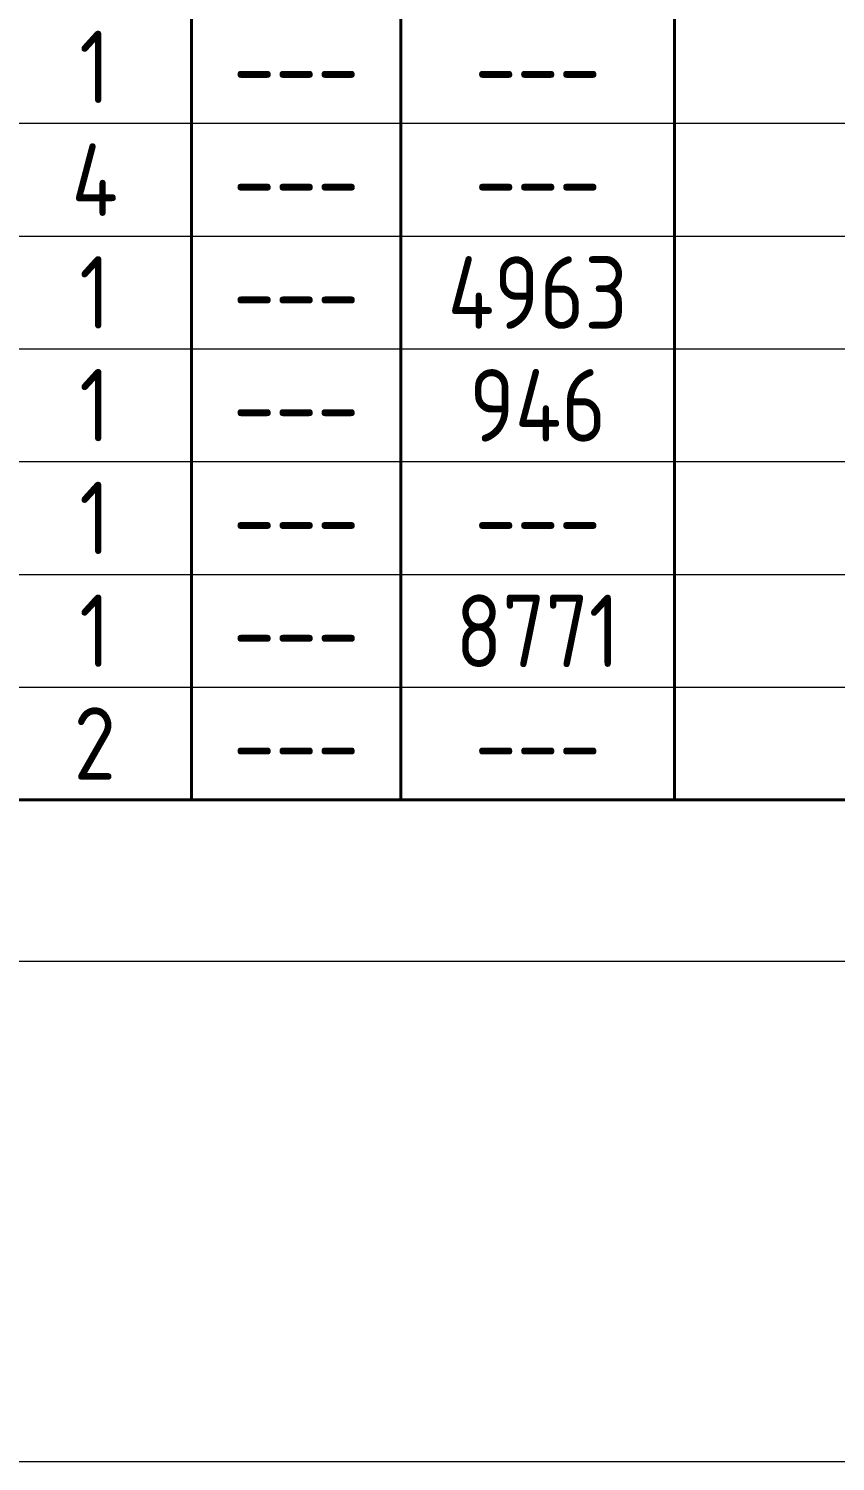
# Model space of a CAD drawing. Header units: millimetres. Extents: x 188205 to 604756, y -401673 to 15123.
# Drawn here: x 387010 to 390265, y -190112 to -184331 of the extents above; entities that cross this region are included whole.
import ezdxf
from ezdxf.enums import TextEntityAlignment as Align

# ---------------------------------------------------------------- set-up
doc = ezdxf.new("R2010")
doc.units = ezdxf.units.MM
doc.header["$LTSCALE"] = 500
for name, color, linetype, lineweight in [('SHI', 7, 'Continuous', 40), ('WEN', 3, 'Continuous', 20), ('XI', 2, 'Continuous', 20)]:
    doc.layers.add(name, color=color, linetype=linetype, lineweight=lineweight)
doc.styles.add('GB', font='gbenor.shx', dxfattribs={"bigfont": 'gbcbig.shx'})

msp = doc.modelspace()

# ---------------------------------------------------------------- linework, layer by layer
at = {"layer": 'SHI'}
for p, q in [((387666.668, -187443.044), (387666.668, -180618.044)), ((388511.668, -187443.044), (388511.668, -180618.044)), ((389616.668, -187443.044), (389616.668, -180618.044))]:
    msp.add_line(p, q, dxfattribs=at)
msp.add_lwpolyline([(344831.668, -187443.044), (402681.668, -187443.044), (402681.668, -150133.044), (344831.668, -150133.044)], close=True, dxfattribs=at)
at = {"layer": 'WEN'}
msp.add_line((253303.724, -190111.756), (604756.419, -190111.756), dxfattribs=at)
at = {"layer": 'XI'}
for p, q in [((379281.668, -184713.044), (390981.668, -184713.044)), ((379281.668, -185168.044), (390981.668, -185168.044)), ((379281.668, -185623.044), (390981.668, -185623.044)), ((379281.668, -186078.044), (390981.668, -186078.044)), ((379281.668, -186533.044), (390981.668, -186533.044)), ((379281.668, -186988.044), (390981.668, -186988.044))]:
    msp.add_line(p, q, dxfattribs=at)
msp.add_lwpolyline([(343206.668, -188093.044), (403331.668, -188093.044), (403331.668, -149483.044), (343206.668, -149483.044)], close=True, dxfattribs=at)

# ---------------------------------------------------------------- texts
at = {"layer": 'WEN', "style": 'GB'}
for s, p in [('1', (387276.668, -184485.544)), ('---', (388089.168, -184485.544)), ('---', (389064.168, -184485.544)), ('4', (387276.668, -184940.544)), ('---', (388089.168, -184940.544)), ('---', (389064.168, -184940.544)), ('1', (387276.668, -185395.544)), ('4963', (389064.168, -185395.544)), ('---', (388089.168, -185395.544)), ('1', (387276.668, -185850.544)), ('946', (389064.168, -185850.544)), ('---', (388089.168, -185850.544)), ('1', (387276.668, -186305.544)), ('---', (388089.168, -186305.544)), ('---', (389064.168, -186305.544)), ('1', (387276.668, -186760.544)), ('8771', (389064.168, -186760.544)), ('---', (388089.168, -186760.544)), ('2', (387276.668, -187215.544)), ('---', (388089.168, -187215.544)), ('---', (389064.168, -187215.544))]:
    msp.add_text(s, height=292.5, dxfattribs=at).set_placement(p, align=Align.MIDDLE)

doc.saveas('drawing.dxf')
